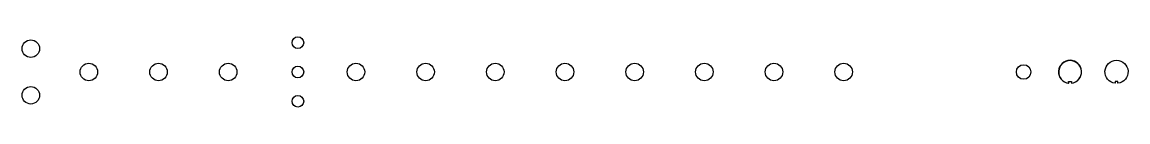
# Model space of a CAD drawing. Header units: inches. Extents: x 1.4 to 25.2, y 0.4 to 1.9.
import ezdxf

# ---------------------------------------------------------------- set-up
doc = ezdxf.new("R2010")
doc.units = ezdxf.units.IN
doc.header["$MEASUREMENT"] = 0

msp = doc.modelspace()

# ---------------------------------------------------------------- linework, layer by layer
msp.add_line((23.97, 0.936), (23.97, 0.896))
for points in [[(24.03, 0.936), (24.03, 0.896, 16.493424), (23.97, 0.896), (23.97, 0.936)], [(24.03, 0.896, 16.493424), (23.97, 0.896), (23.97, 0.936)]]:
    msp.add_lwpolyline(points, format="xyb")
at = {"flags": 128}
msp.add_lwpolyline([(24.97, 0.936), (24.97, 0.896, -16.493424), (25.03, 0.896), (25.03, 0.936)], format="xyb", close=True, dxfattribs=at)
msp.add_lwpolyline([(23.97, 0.936), (24.03, 0.936), (24.03, 0.896)], dxfattribs=at)
for centre, radius in [((1.625, 1.639), 0.188), ((1.625, 1.639), 0.188), ((7.375, 1.769), 0.125), ((7.375, 1.769), 0.125), ((2.875, 1.139), 0.188), ((2.875, 1.139), 0.188), ((4.375, 1.139), 0.188), ((4.375, 1.139), 0.188), ((5.875, 1.139), 0.188), ((5.875, 1.139), 0.188), ((7.375, 1.139), 0.125), ((7.375, 1.139), 0.125), ((8.625, 1.139), 0.188), ((8.625, 1.139), 0.188), ((10.125, 1.139), 0.188), ((10.125, 1.139), 0.188), ((11.625, 1.139), 0.188), ((11.625, 1.139), 0.188), ((13.125, 1.139), 0.188), ((13.125, 1.139), 0.188), ((14.625, 1.139), 0.188), ((14.625, 1.139), 0.188), ((16.125, 1.139), 0.188), ((16.125, 1.139), 0.188), ((17.625, 1.139), 0.188), ((17.625, 1.139), 0.188), ((19.125, 1.139), 0.188), ((23, 1.139), 0.156), ((23, 1.139), 0.156), ((1.625, 0.639), 0.188), ((1.625, 0.639), 0.188), ((7.375, 0.509), 0.125), ((7.375, 0.509), 0.125)]:
    msp.add_circle(centre, radius)
msp.add_arc((24, 1.139), 0.245, 276.9392, 263.0608)

doc.saveas('drawing.dxf')
